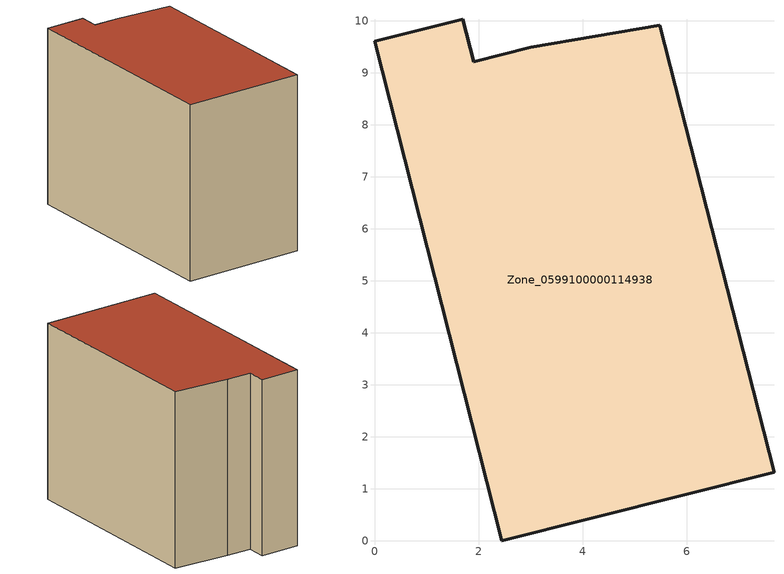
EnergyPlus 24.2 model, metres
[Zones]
Zone_0599100000114938
 floor ground (C_G): 3,9.48 5.49,9.91 7.68,1.32 2.45,0 0,9.6 1.7,10.03 1.91,9.21 z0
 wall outside (C_F): 2.45,0 7.68,1.32 5.49,9.91 3,9.48 1.91,9.21 1.7,10.03 0,9.6 2.45,0 z0:7.82
 roof outside (C_R): 5.49,9.91 3,9.48 1.91,9.21 1.7,10.03 0,9.6 2.45,0 7.68,1.32 z7.82
[BUILDING]
Pand.0599100000114938: North Axis=0; Terrain=City; Loads Convergence Tolerance Value=0.04; Temperature Convergence Tolerance Value=0.4; Solar Distribution=FullExterior; Maximum Number of Warmup Days=25; Minimum Number of Warmup Days=1
[Site:Location]
Rotterdam.The.Hague.AP_ZH_NLD Design_Conditions: Latitude=51.96; Longitude=4.45; Time Zone=1; Elevation=-4.5
[SITE:GROUNDTEMPERATURE:BUILDINGSURFACE]
18, 18, 18, 18, 18, 18, 18, 18, 18, 18, 18, 18
[MATERIAL] Thermal Absorptance=0.9; Solar Absorptance=0.7; Visible Absorptance=0.7
Name | Roughness | Thickness | Conductivity | Density | Specific Heat
G.TI.1975-1991 | MediumSmooth | 0.15 | 0.288461 | 540 | 1210
F.TI.1975-1991 | Rough | 0.3 | 0.230769 | 1920 | 840
R.TI.1975-1991 | MediumRough | 0.2 | 0.153846 | 1500 | 1000
[CONSTRUCTION]
C_G: G.TI.1975-1991
C_F: F.TI.1975-1991
C_R: R.TI.1975-1991
[ZONE]
Zone_0599100000114938: Type=1; Multiplier=1; Ceiling Height=Autocalculate; Volume=Autocalculate; Floor Area=autocalculate; Part of Total Floor Area=Yes
[ZONEINFILTRATION:DESIGNFLOWRATE]
Infil_Zone_0599100000114938: Zone or ZoneList or Space or SpaceList=Zone_0599100000114938; Schedule=AlwaysOn; Design Flow Rate Calculation Method=Flow/Area; Flow Rate per Floor Area=0.003; Constant Term Coefficient=1; Temperature Term Coefficient=0; Velocity Term Coefficient=0; Velocity Squared Term Coefficient=0
[HVACTEMPLATE:ZONE:IDEALLOADSAIRSYSTEM]
Zone_0599100000114938: Maximum Heating Supply Air Temperature=50; Minimum Cooling Supply Air Temperature=13; Maximum Heating Supply Air Humidity Ratio=0.0156; Minimum Cooling Supply Air Humidity Ratio=0.0077; Heating Limit=NoLimit; Cooling Limit=NoLimit; Dehumidification Control Type=ConstantSensibleHeatRatio; Cooling Sensible Heat Ratio=0.7; Dehumidification Setpoint=60; Humidification Control Type=None; Humidification Setpoint=30; Outdoor Air Method=None; Outdoor Air Flow Rate per Person=0.00944; Outdoor Air Flow Rate per Zone Floor Area=0; Outdoor Air Flow Rate per Zone=0; Demand Controlled Ventilation Type=None; Outdoor Air Economizer Type=NoEconomizer; Heat Recovery Type=None; Sensible Heat Recovery Effectiveness=0.7; Latent Heat Recovery Effectiveness=0.65
[ZONECONTROL:THERMOSTAT]
ThermostatControl_Zone_0599100000114938: Zone or ZoneList=Zone_0599100000114938; Control Type Schedule=DualSetpointControlType; Control 1=Thermostat_Zone_0599100000114938; Temperature Difference Between Cutout And Setpoint=0
[THERMOSTATSETPOINT:DUALSETPOINT]
Thermostat_Zone_0599100000114938: Heating Setpoint Temperature Schedule=HeatingSetpoint_Zone_0599100000114938; Cooling Setpoint Temperature Schedule=CoolingSetpoint_Zone_0599100000114938
[SCHEDULE:COMPACT]
HeatingSetpoint_Zone_0599100000114938: Through: 12/31, For: AllDays, Until: 24:00, 21
CoolingSetpoint_Zone_0599100000114938: Through: 12/31, For: AllDays, Until: 24:00, 24
DualSetpointControlType: Through: 12/31, For: AllDays, Until: 24:00, 4
AlwaysOn: Through: 12/31, For: AllDays, Until: 24:00, 1
